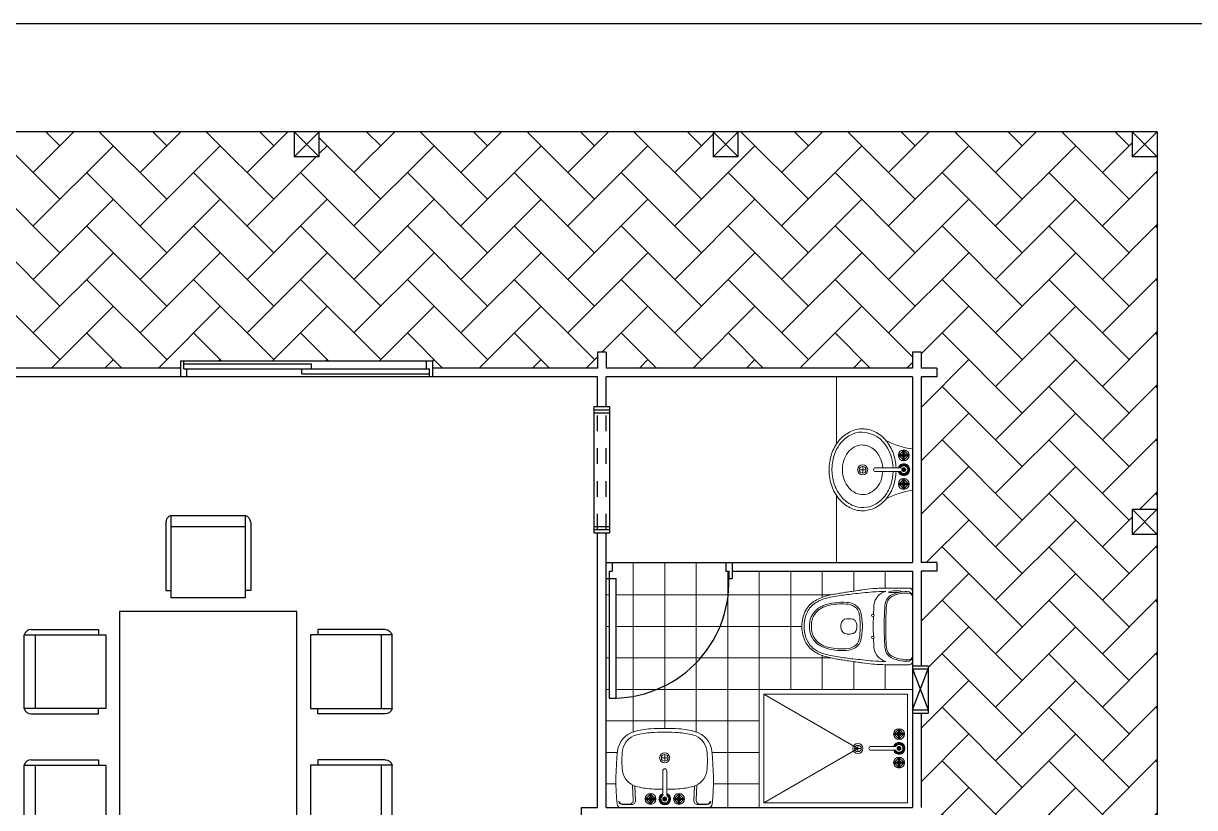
# Model space of a CAD drawing. Header units: inches. Extents: x 86794 to 87086, y 41803 to 41823.
# Drawn here: x 86805.05 to 86812.48, y 41816.53 to 41821.5 of the extents above; entities that cross this region are included whole.
import ezdxf

# ---------------------------------------------------------------- set-up
doc = ezdxf.new("R2010")
doc.units = ezdxf.units.IN
doc.header["$MEASUREMENT"] = 0
doc.linetypes.add('ACAD_ISO03W100', pattern=[30, 12, -18])
doc.layers.add('FURNITURES', color=252, linetype='Continuous', lineweight=13)

# ---------------------------------------------------------------- blocks, each defined once
blk = doc.blocks.new('dfgdddd')
at = {"color": 0, "ltscale": 10}
for p, q in [((-257.2, 0), (-257.2, 571.5)), ((-257.2, 571.5), (257.2, 571.5)), ((257.2, 571.5), (257.2, 0)), ((-295.3, 522.3), (-295.3, 50.8)), ((257.2, 493.7), (-257.2, 493.7)), ((295.3, 522.3), (295.3, 50.8)), ((-295.3, 50.8), (-257.2, 50.8)), ((257.2, 0), (-257.2, 0)), ((295.3, 50.8), (257.2, 50.8))]:
    blk.add_line(p, q, dxfattribs=at)
for centre, start, end in [((-244.5, 522.3), 104.47751, 180), ((244.5, 522.3), 0, 75.52249)]:
    blk.add_arc(centre, 50.8, start, end, dxfattribs=at)
blk = doc.blocks.new('TOILT')
at = {"layer": 'FURNITURES', "ltscale": 0.015}
for p, q in [((476.3739, -93.9939), (476.3739, -94.1239)), ((476.3939, -93.9739), (476.6199, -93.9739)), ((476.6199, -93.9739), (476.8459, -93.9739)), ((476.8659, -93.9939), (476.8659, -94.1239)), ((476.4029, -94.065), (476.4029, -94.1239))]:
    blk.add_line(p, q, dxfattribs=at)
for points in [[(476.4252, -93.9739, 0.302605), (476.3971, -93.9955, 0.077585), (476.3988, -94.0432, 0.004437)], [(476.8146, -93.9739, -0.302605), (476.8428, -93.9955, -0.077585), (476.841, -94.0432, -0.004437)], [(476.3988, -94.0432, 0.08544), (476.4202, -94.1116, 0.239157), (476.4866, -94.1507, 0.016156), (476.6199, -94.1549)], [(476.4087, -94.0416, 0.085204), (476.4289, -94.1066, 0.237532), (476.4873, -94.1407, 0.016156), (476.6199, -94.1449, 0.016156)], [(476.8311, -94.0416, -0.085204), (476.8109, -94.1066, -0.237532), (476.7525, -94.1408, -0.016156), (476.6199, -94.1449, -0.016156)], [(476.841, -94.0432, -0.08544), (476.8196, -94.1116, -0.239157), (476.7532, -94.1507, -0.016156), (476.6199, -94.1549)], [(476.4822, -94.2206, 0.007095), (476.5427, -94.2236, 0.016156)], [(476.5564, -94.224, 0.007449), (476.62, -94.2249, 0.016156)], [(476.6834, -94.224, -0.007449), (476.6198, -94.2249, -0.016156)], [(476.7576, -94.2206, -0.007095), (476.6972, -94.2236, -0.016156)], [(476.632, -94.3311, 0.008513), (476.6199, -94.3309, 0.008513), (476.6079, -94.3311)], [(476.61, -94.4327, 0.007027), (476.6199, -94.4329, 0.007027), (476.6299, -94.4327, 0.007027)]]:
    blk.add_lwpolyline(points, format="xyb", dxfattribs=at)
for centre in [(476.5494, -94.2279), (476.6904, -94.2279)]:
    blk.add_circle(centre, 0.008, dxfattribs=at)
for centre, radius, start, end in [((476.3939, -93.9939), 0.02, 90, 180), ((476.5506, -94.0138), 0.1446, 171.19966, 191.07295), ((476.4284, -93.9949), 0.021, 90, 171.19966), ((476.8114, -93.9949), 0.021, 8.79266, 89.99231), ((476.6893, -94.0138), 0.1446, 348.91936, 8.79266), ((476.8459, -93.9939), 0.02, 0, 90), ((476.5964, -94.0707), 0.2056, 178.35429, 194.85125), ((476.439, -94.0663), 0.0481, 159.92654, 178.2641), ((476.3981, -94.0513), 0.0046, 74.91375, 159.92654), ((478.5539, -94.1099), 2.1801, 180.36807, 183.10909), ((478.5539, -94.1099), 2.1592, 180.88819, 183.17394), ((476.4925, -94.1211), 0.1, 192.8439, 264.08751), ((476.4004, -94.1227), 0.00279, 194.85125, 334.69891), ((476.7473, -94.1211), 0.1, 275.91249, 347.1561), ((474.6859, -94.1099), 2.1592, 356.82606, 359.11181), ((474.6859, -94.1099), 2.1801, 356.89091, 359.63193), ((469.0696, -95.1317), 7.3631, 6.51445, 7.04926), ((469.1938, -95.0486), 7.2506, 5.48201, 6.48733), ((484.046, -95.0486), 7.2506, 173.51267, 174.51799), ((484.1702, -95.1317), 7.3631, 172.95074, 173.48555), ((477.0106, -94.2077), 0.6316, 188.07114, 190.66532), ((476.5536, -94.3854), 0.0836, 105.65189, 154.843), ((476.6223, -94.7147), 0.4198, 90.32085, 102.55451), ((476.6176, -94.7147), 0.4198, 77.44549, 89.67915), ((476.6863, -94.3854), 0.0836, 25.157, 74.34811), ((476.2293, -94.2077), 0.6316, 349.33468, 351.92886), ((501.19, -90.7284), 25.0595, 188.25069, 188.36048), ((478.1161, -94.1418), 1.7347, 187.63053, 188.99205), ((479.2571, -94.0255), 2.865, 186.62425, 188.50253), ((476.5742, -94.3995), 0.1084, 152.75189, 177.18284), ((476.5727, -94.3989), 0.0958, 136.996, 172.4542), ((476.5454, -94.373), 0.0581, 95.89159, 137.22352), ((476.5628, -94.3895), 0.0779, 91.41803, 107.49744), ((476.6415, -95.4129), 1.1042, 91.12003, 94.18658), ((476.9564, -94.3819), 0.3855, 177.8863, 181.8039), ((476.6092, -94.3691), 0.038, 91.95095, 177.8863), ((476.5983, -95.4129), 1.1042, 85.81342, 88.87997), ((476.6307, -94.3691), 0.038, 2.1137, 88.04905), ((476.2834, -94.3819), 0.3855, 358.1961, 2.1137), ((476.677, -94.3895), 0.0779, 72.50256, 88.58197), ((476.6945, -94.373), 0.0581, 42.77648, 84.10841), ((476.6671, -94.3989), 0.0958, 7.5458, 43.004), ((476.6656, -94.3995), 0.1084, 2.81716, 27.24811), ((473.9827, -94.0255), 2.865, 351.49747, 353.37575), ((475.1237, -94.1418), 1.7347, 351.00795, 352.36947), ((452.0498, -90.7284), 25.0595, 351.63952, 351.74931), ((475.1216, -94.6364), 1.3005, 8.2257, 9.89776), ((479.9585, -93.7956), 3.6096, 190.45112, 191.03653), ((474.5987, -94.8071), 1.8598, 9.50625, 11.0999), ((476.8199, -94.4231), 0.3551, 175.32525, 187.99737), ((476.9044, -94.4326), 0.4291, 173.80516, 181.59431), ((476.8662, -94.424), 0.3912, 183.00389, 190.50786), ((476.6111, -94.3928), 0.04, 181.8039, 268.38965), ((476.6287, -94.3928), 0.04, 271.61035, 358.1961), ((476.3737, -94.424), 0.3912, 349.49214, 356.99611), ((476.3355, -94.4326), 0.4291, 358.40569, 6.19484), ((476.4199, -94.4231), 0.3551, 352.00263, 4.67475), ((478.6411, -94.8071), 1.8598, 168.9001, 170.49375), ((473.2814, -93.7956), 3.6096, 348.96347, 349.54888), ((478.1182, -94.6364), 1.3005, 170.10224, 171.7743), ((478.5673, -94.0025), 2.2055, 192.67814, 193.65394), ((476.7113, -94.4529), 0.2957, 193.75, 201.37427), ((476.9211, -94.3983), 0.4987, 191.75721, 195.89229), ((476.7055, -94.4525), 0.2381, 184.82001, 202.69534), ((476.7279, -94.4484), 0.2508, 190.78232, 200.76567), ((476.512, -94.4484), 0.2508, 339.23433, 349.21768), ((476.5343, -94.4525), 0.2381, 337.30466, 355.17999), ((476.3187, -94.3983), 0.4987, 344.10771, 348.24279), ((476.5285, -94.4529), 0.2957, 338.62573, 346.25), ((474.6725, -94.0025), 2.2055, 346.34606, 347.32186), ((476.6486, -94.4768), 0.2285, 201.52162, 222.54626), ((476.6146, -94.4942), 0.1778, 193.2258, 211.89391), ((476.59, -94.5177), 0.1447, 209.14128, 225.1607), ((476.6463, -94.4798), 0.173, 201.92545, 212.84511), ((476.6055, -94.4977), 0.1189, 199.47472, 213.99794), ((476.5999, -94.5135), 0.1157, 211.27883, 236.88035), ((476.565, -94.5329), 0.066, 208.27007, 223.632), ((476.6295, -94.4805), 0.1491, 221.12812, 240.0619), ((476.6103, -94.4805), 0.1491, 299.9381, 318.87188), ((476.64, -94.5135), 0.1157, 303.11965, 328.72117), ((476.6748, -94.5329), 0.066, 316.368, 331.72993), ((476.6344, -94.4977), 0.1189, 326.00206, 340.52528), ((476.5935, -94.4798), 0.173, 327.15489, 338.07455), ((476.6498, -94.5177), 0.1447, 314.8393, 330.85872), ((476.5912, -94.4768), 0.2285, 317.45374, 338.47838), ((476.6252, -94.4942), 0.1778, 328.10609, 346.7742), ((476.5929, -94.516), 0.1612, 225.67902, 241.06952), ((476.5934, -94.5143), 0.1495, 225.14219, 240.84435), ((476.6126, -94.485), 0.1979, 240.40086, 272.10503), ((476.6305, -94.4363), 0.2357, 242.21544, 252.23895), ((476.6027, -94.5242), 0.1086, 232.54204, 260.59353), ((476.6041, -94.5082), 0.1126, 244.23096, 261.18327), ((476.6199, -94.4319), 0.237, 255, 270), ((476.6149, -94.4604), 0.1736, 260, 271.77996), ((476.5997, -94.5264), 0.106, 262.00018, 262.1217), ((476.6149, -94.4604), 0.1616, 260, 271.77996), ((476.6249, -94.4604), 0.1736, 268.22004, 280), ((476.6249, -94.4604), 0.1616, 268.22004, 280), ((476.6272, -94.485), 0.1979, 267.89497, 299.59914), ((476.6199, -94.4319), 0.237, 270, 285), ((476.6357, -94.5082), 0.1126, 278.81673, 295.76904), ((476.6401, -94.5264), 0.106, 277.8783, 277.99982), ((476.6371, -94.5242), 0.1086, 279.40647, 307.45796), ((476.6093, -94.4363), 0.2357, 287.76105, 297.78456), ((476.6464, -94.5143), 0.1495, 299.15565, 314.85781), ((476.647, -94.516), 0.1612, 298.93048, 314.32098)]:
    blk.add_arc(centre, radius, start, end, dxfattribs=at)

msp = doc.modelspace()

# ---------------------------------------------------------------- hatches: boundary and pattern name
at = {"ltscale": 60}
h = msp.add_hatch(dxfattribs=at)
h.set_pattern_fill('AR-HBONE', color=252, scale=0.06)
h.paths.add_polyline_path([(86801.6042, 41820.8167), (86801.6042, 41820.6567), (86801.4442, 41820.6567), (86801.4442, 41818.4201), (86801.6042, 41818.4201), (86801.6042, 41818.2601), (86801.4442, 41818.2601), (86801.4442, 41816.0234), (86801.6042, 41816.0234), (86801.6042, 41815.8634), (86801.4442, 41815.8634), (86801.4442, 41813.6317), (86801.6042, 41813.6317), (86801.6042, 41813.4717), (86802.9442, 41813.4717), (86802.9442, 41819.2617), (86802.8442, 41819.2617), (86802.8442, 41819.3167), (86802.9442, 41819.3167), (86802.9442, 41819.4167), (86802.9992, 41819.4167), (86802.9992, 41819.3167), (86806.0442, 41819.3167), (86806.0442, 41819.3617), (86807.6442, 41819.3617), (86807.6442, 41819.3167), (86808.6892, 41819.3167), (86808.6892, 41819.4167), (86808.7442, 41819.4167), (86808.7442, 41819.3167), (86810.6892, 41819.3167), (86810.6892, 41819.4167), (86810.7442, 41819.4167), (86810.7442, 41819.3167), (86810.8442, 41819.3167), (86810.8442, 41819.2617), (86810.7442, 41819.2617), (86810.7442, 41818.0817), (86810.8442, 41818.0817), (86810.8442, 41818.0267), (86810.7442, 41818.0267), (86810.7442, 41817.4267), (86810.7892, 41817.4267), (86810.7892, 41817.1267), (86810.7442, 41817.1267), (86810.7442, 41816.5267), (86810.8442, 41816.5267), (86810.8442, 41816.4717), (86810.7442, 41816.4717), (86810.7442, 41815.5717), (86810.7892, 41815.5717), (86810.7892, 41814.3717), (86810.7442, 41814.3717), (86810.7442, 41813.4717), (86812.0842, 41813.4717), (86812.0842, 41813.6317), (86812.2442, 41813.6317), (86812.2442, 41815.8634), (86812.0842, 41815.8634), (86812.0842, 41816.0234), (86812.2442, 41816.0234), (86812.2442, 41818.2601), (86812.0842, 41818.2601), (86812.0842, 41818.4201), (86812.2442, 41818.4201), (86812.2442, 41820.6567), (86812.0842, 41820.6567), (86812.0842, 41820.8167), (86809.5842, 41820.8167), (86809.5842, 41820.6567), (86809.4242, 41820.6567), (86809.4242, 41820.8167), (86806.9242, 41820.8167), (86806.9242, 41820.6567), (86806.7642, 41820.6567), (86806.7642, 41820.8167), (86804.2642, 41820.8167), (86804.2642, 41820.6567), (86804.1042, 41820.6567), (86804.1042, 41820.8167)])
for points in [[(86810.6095, 41818.7694, 1), (86810.6095, 41818.7554, 1)], [(86810.6345, 41818.7749, 1), (86810.6345, 41818.7499, 1)], [(86810.6345, 41818.7944, 1), (86810.6345, 41818.7804, 1)], [(86810.6595, 41818.7694, 1), (86810.6595, 41818.7554, 1)], [(86810.5992, 41818.6842), (86810.6129, 41818.6842, -3.732051), (86810.6129, 41818.6592), (86810.5992, 41818.6592, 5.828427)], [(86810.6345, 41818.7304, 1), (86810.6345, 41818.7444, 1)], [(86810.6095, 41818.5881, 1), (86810.6095, 41818.5741, 1)], [(86810.6345, 41818.5686, 1), (86810.6345, 41818.5936, 1)], [(86810.6345, 41818.5991, 1), (86810.6345, 41818.6131, 1)], [(86810.6345, 41818.5491, 1), (86810.6345, 41818.5631, 1)], [(86810.6595, 41818.5741, 1), (86810.6595, 41818.5881, 1)], [(86809.0339, 41816.6064, 1), (86809.0199, 41816.6064, 1)], [(86809.13, 41816.6167), (86809.13, 41816.603, -3.732051), (86809.105, 41816.603), (86809.105, 41816.6167, 5.828427)], [(86809.2151, 41816.6064, 1), (86809.2012, 41816.6064, 1)], [(86808.9949, 41816.5814, 1), (86809.0089, 41816.5814, 1)], [(86809.0144, 41816.5814, 1), (86809.0394, 41816.5814, 1)], [(86809.0199, 41816.5564, 1), (86809.0339, 41816.5564, 1)], [(86809.0449, 41816.5814, 1), (86809.0589, 41816.5814, 1)], [(86809.1762, 41816.5814, 1), (86809.1901, 41816.5814, 1)], [(86809.2206, 41816.5814, 1), (86809.1956, 41816.5814, 1)], [(86809.2151, 41816.5564, 1), (86809.2012, 41816.5564, 1)], [(86809.2401, 41816.5814, 1), (86809.2262, 41816.5814, 1)]]:
    msp.add_hatch(color=252, dxfattribs=at).paths.add_polyline_path(points)
for points in [[(86810.6345, 41818.6592, 1), (86810.6345, 41818.6842, 1)], [(86809.105, 41816.5814, 1), (86809.13, 41816.5814, 1)]]:
    msp.add_hatch(color=252, dxfattribs=at).paths.add_polyline_path(points, flags=17)
at = {"layer": 'FURNITURES'}
for points in [[(86810.5795, 41817.0002, 1), (86810.5795, 41816.9862, 1)], [(86810.6045, 41817.0057, 1), (86810.6045, 41816.9807, 1)], [(86810.6045, 41817.0252, 1), (86810.6045, 41817.0112, 1)], [(86810.6295, 41817.0002, 1), (86810.6295, 41816.9862, 1)], [(86810.5692, 41816.9151), (86810.5829, 41816.9151, -3.732051), (86810.5829, 41816.8901), (86810.5692, 41816.8901, 5.828427)], [(86810.6045, 41816.9612, 1), (86810.6045, 41816.9752, 1)], [(86810.6045, 41816.83, 1), (86810.6045, 41816.844, 1)], [(86810.5795, 41816.819, 1), (86810.5795, 41816.805, 1)], [(86810.6045, 41816.7995, 1), (86810.6045, 41816.8245, 1)], [(86810.6045, 41816.78, 1), (86810.6045, 41816.794, 1)], [(86810.6295, 41816.805, 1), (86810.6295, 41816.819, 1)]]:
    msp.add_hatch(color=256, dxfattribs=at).paths.add_polyline_path(points)
msp.add_hatch(color=256, dxfattribs=at).paths.add_polyline_path([(86810.6045, 41816.8901, 1), (86810.6045, 41816.9151, 1)], flags=17)

# ---------------------------------------------------------------- linework, layer by layer
for p, q in [((86794.4922, 41821.5043), (86821.8296, 41821.5043)), ((86812.2442, 41820.8167), (86801.4442, 41820.8167)), ((86806.7642, 41820.8167), (86806.7642, 41820.6567)), ((86809.4242, 41820.8167), (86809.4242, 41820.6567)), ((86812.0842, 41820.8167), (86812.0842, 41820.6567)), ((86812.2442, 41820.8167), (86812.2442, 41806.0167)), ((86806.9242, 41820.6567), (86806.7642, 41820.6567)), ((86809.5842, 41820.6567), (86809.4242, 41820.6567)), ((86812.2442, 41820.6567), (86812.0842, 41820.6567)), ((86808.7442, 41819.4167), (86808.6892, 41819.4167)), ((86808.6892, 41819.4167), (86808.6892, 41819.3167)), ((86808.7442, 41819.4167), (86808.7442, 41819.3167)), ((86810.7442, 41819.4167), (86810.6892, 41819.4167)), ((86810.6892, 41819.4167), (86810.6892, 41819.3167)), ((86810.7442, 41819.4167), (86810.7442, 41819.3167)), ((86806.0442, 41819.3167), (86802.9992, 41819.3167)), ((86808.6892, 41819.3167), (86807.6442, 41819.3167)), ((86810.6892, 41819.3167), (86808.7442, 41819.3167)), ((86810.8442, 41819.3167), (86810.7442, 41819.3167)), ((86810.8442, 41819.3167), (86810.8442, 41819.2617)), ((86808.6892, 41819.2617), (86802.9992, 41819.2617)), ((86810.6892, 41819.2617), (86808.7442, 41819.2617)), ((86810.6892, 41819.2617), (86810.6892, 41818.0817)), ((86810.8442, 41819.2617), (86810.7442, 41819.2617)), ((86810.7442, 41819.2617), (86810.7442, 41818.0817)), ((86812.0842, 41818.4201), (86812.0842, 41818.2601)), ((86808.7442, 41818.0817), (86810.6892, 41818.0817)), ((86808.7642, 41818.0267), (86808.7842, 41818.0267)), ((86809.5042, 41818.0267), (86809.5242, 41818.0267)), ((86809.5442, 41818.0267), (86810.6892, 41818.0267)), ((86810.6892, 41818.0267), (86810.6892, 41816.5267)), ((86810.8442, 41818.0817), (86810.7442, 41818.0817)), ((86810.7442, 41818.0267), (86810.7442, 41817.4267)), ((86810.8442, 41818.0267), (86810.7442, 41818.0267)), ((86810.8442, 41818.0817), (86810.8442, 41818.0267)), ((86810.7442, 41817.1267), (86810.7442, 41816.5267)), ((86808.5892, 41816.5267), (86808.6892, 41816.5267)), ((86808.7442, 41816.5267), (86810.6892, 41816.5267))]:
    msp.add_line(p, q)
at = {"ltscale": 0.006}
for p, q in [((86806.7642, 41820.8167), (86806.9242, 41820.6567)), ((86806.9242, 41820.8167), (86806.7642, 41820.6567)), ((86806.9242, 41820.6567), (86806.9242, 41820.8167)), ((86809.4242, 41820.8167), (86809.5842, 41820.6567)), ((86809.5842, 41820.8167), (86809.4242, 41820.6567)), ((86809.5842, 41820.6567), (86809.5842, 41820.8167)), ((86812.0842, 41820.8167), (86812.2442, 41820.6567)), ((86812.2442, 41820.8167), (86812.0842, 41820.6567)), ((86806.0442, 41819.2617), (86806.0442, 41819.3617)), ((86806.0442, 41819.3617), (86807.6442, 41819.3617)), ((86806.0642, 41819.3117), (86806.0642, 41819.3617)), ((86807.6042, 41819.3117), (86807.6042, 41819.3617)), ((86807.6442, 41819.2617), (86807.6442, 41819.3617)), ((86806.0642, 41819.3437), (86806.8742, 41819.3437)), ((86806.0642, 41819.3117), (86807.6242, 41819.3117)), ((86806.0842, 41819.2617), (86806.0842, 41819.3117)), ((86806.8142, 41819.2797), (86806.8142, 41819.3117)), ((86806.8742, 41819.3117), (86806.8742, 41819.3437)), ((86807.6242, 41819.2617), (86807.6242, 41819.3117)), ((86806.8142, 41819.2797), (86807.6242, 41819.2797)), ((86808.6892, 41819.0717), (86808.6892, 41819.2617)), ((86808.7442, 41819.0717), (86808.7442, 41819.2617)), ((86808.6667, 41819.0717), (86808.7667, 41819.0717)), ((86808.6667, 41819.0717), (86808.6667, 41818.2717)), ((86808.7667, 41819.0717), (86808.7667, 41818.2717)), ((86808.6667, 41819.0517), (86808.7667, 41819.0517)), ((86808.6667, 41819.0317), (86808.7667, 41819.0317)), ((86812.0842, 41818.4201), (86812.2442, 41818.4201)), ((86812.2442, 41818.2601), (86812.0842, 41818.4201)), ((86812.2442, 41818.4201), (86812.0842, 41818.2601)), ((86808.6667, 41818.3117), (86808.7667, 41818.3117)), ((86808.6667, 41818.2917), (86808.7667, 41818.2917)), ((86808.6667, 41818.2717), (86808.7667, 41818.2717)), ((86808.6892, 41816.5267), (86808.6892, 41818.2717)), ((86808.7442, 41816.5267), (86808.7442, 41818.2717)), ((86812.2442, 41818.2601), (86812.0842, 41818.2601)), ((86808.7642, 41818.0267), (86808.7642, 41817.2217)), ((86808.7842, 41818.0817), (86808.7842, 41818.0267)), ((86809.5042, 41818.0817), (86809.5042, 41818.0267)), ((86809.5242, 41818.0267), (86809.5242, 41817.9817)), ((86809.5442, 41818.0817), (86809.5442, 41817.9817)), ((86808.7442, 41817.9817), (86808.8092, 41817.9817)), ((86808.8092, 41817.2217), (86808.8092, 41817.9817)), ((86809.5242, 41817.9817), (86809.5442, 41817.9817)), ((86810.6892, 41817.4267), (86810.7892, 41817.4267)), ((86810.7892, 41817.4267), (86810.7892, 41817.1267)), ((86810.6892, 41817.4067), (86810.7892, 41817.4067)), ((86810.6892, 41817.1467), (86810.7892, 41817.4067)), ((86810.6892, 41817.4067), (86810.7892, 41817.1467)), ((86808.7642, 41817.2217), (86808.8092, 41817.2217)), ((86810.6892, 41817.1467), (86810.7892, 41817.1467)), ((86810.6892, 41817.1267), (86810.7892, 41817.1267)), ((86808.5892, 41816.4717), (86808.5892, 41816.5267))]:
    msp.add_line(p, q, dxfattribs=at)
at = {"linetype": 'ACAD_ISO03W100', "ltscale": 0.006}
for p, q in [((86808.6892, 41818.2917), (86808.6892, 41819.0517)), ((86808.7442, 41818.2917), (86808.7442, 41819.0517))]:
    msp.add_line(p, q, dxfattribs=at)
at = {"color": 252, "ltscale": 60}
for p, q in [((86805.6557, 41817.7719), (86805.6557, 41815.3325)), ((86806.7818, 41817.7719), (86805.6557, 41817.7719)), ((86806.7818, 41815.3325), (86806.7818, 41817.7719))]:
    msp.add_line(p, q, dxfattribs=at)
at = {"ltscale": 0.006}
msp.add_arc((86808.7867, 41817.9592), 0.7378, 268.25254, 1.74746, dxfattribs=at)
at = {"layer": 'FURNITURES'}
for p, q in [((86810.2081, 41819.2617), (86810.2081, 41818.8358)), ((86810.6105, 41818.7693), (86810.6276, 41818.7864)), ((86810.6158, 41818.7655), (86810.6225, 41818.7655)), ((86810.6314, 41818.7811), (86810.6314, 41818.7745)), ((86810.6377, 41818.7811), (86810.6377, 41818.7745)), ((86810.6413, 41818.7864), (86810.6584, 41818.7693)), ((86810.6466, 41818.7655), (86810.6533, 41818.7655)), ((86810.3736, 41818.6922), (86810.3736, 41818.6497)), ((86810.6105, 41818.7554), (86810.6277, 41818.7383)), ((86810.6158, 41818.7592), (86810.6226, 41818.7592)), ((86810.6314, 41818.7503), (86810.6314, 41818.7436)), ((86810.6377, 41818.7503), (86810.6377, 41818.7436)), ((86810.6585, 41818.7555), (86810.6415, 41818.7382)), ((86810.6466, 41818.7592), (86810.6533, 41818.7592)), ((86810.3523, 41818.6709), (86810.3948, 41818.6709)), ((86810.6129, 41818.6842), (86810.4558, 41818.6842)), ((86810.6129, 41818.6592), (86810.4558, 41818.6592)), ((86810.6106, 41818.588), (86810.6276, 41818.6053)), ((86810.6107, 41818.5742), (86810.6277, 41818.5571)), ((86810.6224, 41818.5842), (86810.6158, 41818.5842)), ((86810.6158, 41818.578), (86810.6224, 41818.578)), ((86810.6314, 41818.5999), (86810.6314, 41818.5931)), ((86810.6314, 41818.5691), (86810.6314, 41818.5624)), ((86810.6377, 41818.5999), (86810.6377, 41818.5932)), ((86810.6377, 41818.5691), (86810.6377, 41818.5624)), ((86810.6415, 41818.6051), (86810.6587, 41818.5879)), ((86810.6586, 41818.5742), (86810.6415, 41818.5571)), ((86810.6533, 41818.5842), (86810.6465, 41818.5842)), ((86810.6466, 41818.578), (86810.6533, 41818.578)), ((86810.2081, 41818.5067), (86810.2081, 41818.0817)), ((86810.6892, 41818.5085), (86810.6892, 41818.245)), ((86808.9167, 41817.007), (86808.9167, 41818.0817)), ((86809.1167, 41817.0297), (86809.1167, 41818.0817)), ((86809.3167, 41817.007), (86809.3167, 41818.0817)), ((86809.5167, 41816.5267), (86809.5167, 41818.0267)), ((86809.7167, 41816.5267), (86809.7167, 41818.0267)), ((86809.9167, 41817.2767), (86809.9167, 41818.0267)), ((86810.1167, 41817.8614), (86810.1167, 41818.0267)), ((86810.3167, 41817.9004), (86810.3167, 41818.0267)), ((86810.5167, 41817.9197), (86810.5167, 41818.0267)), ((86808.7642, 41817.8767), (86808.7442, 41817.8767)), ((86810.1735, 41817.8767), (86808.8092, 41817.8767)), ((86808.7642, 41817.6767), (86808.7442, 41817.6767)), ((86809.9883, 41817.6767), (86808.8092, 41817.6767)), ((86808.7642, 41817.4767), (86808.7442, 41817.4767)), ((86810.1735, 41817.4767), (86808.8092, 41817.4767)), ((86810.1167, 41817.2767), (86810.1167, 41817.4921)), ((86810.3167, 41817.2767), (86810.3167, 41817.4531)), ((86810.5167, 41817.2767), (86810.5167, 41817.4338)), ((86808.7642, 41817.2767), (86808.7442, 41817.2767)), ((86810.6892, 41817.2767), (86808.8092, 41817.2767)), ((86810.6592, 41817.2467), (86809.7467, 41817.2467)), ((86809.7467, 41816.5567), (86809.7467, 41817.2467)), ((86809.7467, 41817.2467), (86810.3436, 41816.9018)), ((86810.6592, 41817.2467), (86810.6592, 41816.5567)), ((86809.7167, 41817.0767), (86808.7442, 41817.0767)), ((86810.5805, 41817.0002), (86810.5976, 41817.0172)), ((86810.5805, 41816.9863), (86810.5977, 41816.9692)), ((86810.5858, 41816.9963), (86810.5925, 41816.9963)), ((86810.5858, 41816.9901), (86810.5926, 41816.9901)), ((86810.6014, 41817.012), (86810.6014, 41817.0053)), ((86810.6014, 41816.9811), (86810.6014, 41816.9745)), ((86810.6077, 41817.012), (86810.6077, 41817.0053)), ((86810.6077, 41816.9811), (86810.6077, 41816.9745)), ((86810.6113, 41817.0173), (86810.6284, 41817.0001)), ((86810.6285, 41816.9863), (86810.6115, 41816.9691)), ((86810.6166, 41816.9963), (86810.6233, 41816.9963)), ((86810.6166, 41816.9901), (86810.6233, 41816.9901)), ((86810.3436, 41816.923), (86810.3436, 41816.8805)), ((86810.5829, 41816.9151), (86810.4258, 41816.9151)), ((86808.8167, 41816.8767), (86808.7442, 41816.8767)), ((86809.138, 41816.8424), (86809.0955, 41816.8424)), ((86809.1167, 41816.8636), (86809.1167, 41816.8211)), ((86809.7167, 41816.8767), (86809.4166, 41816.8767)), ((86810.3436, 41816.9018), (86809.7467, 41816.5567)), ((86810.3223, 41816.9018), (86810.3648, 41816.9018)), ((86810.5829, 41816.8901), (86810.4258, 41816.8901)), ((86810.5806, 41816.8189), (86810.5976, 41816.8361)), ((86810.6115, 41816.836), (86810.6287, 41816.8188)), ((86809.105, 41816.603), (86809.105, 41816.7601)), ((86809.13, 41816.603), (86809.13, 41816.7601)), ((86810.5807, 41816.8051), (86810.5977, 41816.7879)), ((86810.5924, 41816.8151), (86810.5858, 41816.8151)), ((86810.5858, 41816.8088), (86810.5924, 41816.8088)), ((86810.6014, 41816.8307), (86810.6014, 41816.8239)), ((86810.6014, 41816.7999), (86810.6014, 41816.7932)), ((86810.6077, 41816.8307), (86810.6077, 41816.824)), ((86810.6077, 41816.8), (86810.6077, 41816.7932)), ((86810.6286, 41816.805), (86810.6115, 41816.788)), ((86810.6233, 41816.8151), (86810.6165, 41816.8151)), ((86810.6166, 41816.8088), (86810.6233, 41816.8088)), ((86808.8073, 41816.6767), (86808.7442, 41816.6767)), ((86809.7167, 41816.6767), (86809.426, 41816.6767)), ((86809.02, 41816.6052), (86809.0028, 41816.5882)), ((86809.02, 41816.5573), (86809.0029, 41816.5744)), ((86809.0148, 41816.5845), (86809.0081, 41816.5845)), ((86809.0149, 41816.5782), (86809.0081, 41816.5782)), ((86809.0238, 41816.6001), (86809.0238, 41816.5935)), ((86809.0238, 41816.5693), (86809.0238, 41816.5626)), ((86809.03, 41816.5935), (86809.03, 41816.6001)), ((86809.03, 41816.5626), (86809.03, 41816.5694)), ((86809.0509, 41816.5744), (86809.0337, 41816.5572)), ((86809.0338, 41816.6053), (86809.051, 41816.5883)), ((86809.0456, 41816.5845), (86809.0389, 41816.5845)), ((86809.0456, 41816.5782), (86809.0389, 41816.5782)), ((86809.2012, 41816.5574), (86809.184, 41816.5744)), ((86809.2012, 41816.6054), (86809.1841, 41816.5882)), ((86809.196, 41816.5845), (86809.1894, 41816.5845)), ((86809.196, 41816.5782), (86809.1894, 41816.5782)), ((86809.205, 41816.6001), (86809.205, 41816.5933)), ((86809.205, 41816.5693), (86809.205, 41816.5626)), ((86809.2113, 41816.6001), (86809.2113, 41816.5934)), ((86809.2113, 41816.5693), (86809.2113, 41816.5626)), ((86809.2322, 41816.5746), (86809.215, 41816.5576)), ((86809.2151, 41816.6054), (86809.2321, 41816.5884)), ((86809.2269, 41816.5845), (86809.2202, 41816.5845)), ((86809.2269, 41816.5782), (86809.2202, 41816.5782)), ((86809.7467, 41816.5567), (86810.6592, 41816.5567))]:
    msp.add_line(p, q, dxfattribs=at)
msp.add_lwpolyline([(86809.4188, 41816.5486, 0.053072), (86809.4156, 41816.8859, 0.301241), (86809.3122, 41817.0084, 0.055825), (86809.2061, 41817.027, 0.015428), (86809.1167, 41817.0297, 0.015428), (86809.0272, 41817.027, 0.055825), (86808.9211, 41817.0084, 0.301241), (86808.8178, 41816.8859, 0.053072), (86808.8145, 41816.5486, 0.386237), (86808.8386, 41816.5267), (86809.1167, 41816.5267), (86809.3947, 41816.5267, 0.386237)], format="xyb", close=True, dxfattribs=at)
at = {"layer": 'FURNITURES', "ltscale": 0.015}
for points in [[(86809.0328, 41817.0031, 0.051726), (86808.9343, 41816.987, 0.300234), (86808.8498, 41816.891, 0.069412), (86808.8498, 41816.7574)], [(86809.2047, 41817.0028, 0.015428), (86809.1167, 41817.0056, 0.015428), (86809.0287, 41817.0028)], [(86809.3835, 41816.7574, 0.069412), (86809.3835, 41816.891, 0.300234), (86809.299, 41816.987, 0.051726), (86809.2005, 41817.0031)], [(86808.8498, 41816.7574, 0.300234), (86808.9343, 41816.6614, 0.051726), (86809.0328, 41816.6453)], [(86809.2005, 41816.6453, 0.051726), (86809.299, 41816.6614, 0.300234), (86809.3835, 41816.7574)], [(86808.8484, 41816.5485), (86808.8931, 41816.5485, 0.426344), (86808.9172, 41816.5737), (86808.9133, 41816.6694)], [(86808.8484, 41816.5461), (86808.9077, 41816.5461, 0.426344), (86808.9318, 41816.5713), (86808.928, 41816.6633)], [(86809.0287, 41816.6455, 0.013387), (86809.105, 41816.6429, 0.013387)], [(86809.13, 41816.6429, 0.013088), (86809.2047, 41816.6455)], [(86809.3053, 41816.6633), (86809.3015, 41816.5713, 0.426344), (86809.3257, 41816.5461), (86809.385, 41816.5461)], [(86809.3201, 41816.6694), (86809.3161, 41816.5737, 0.426344), (86809.3403, 41816.5485), (86809.385, 41816.5485)]]:
    msp.add_lwpolyline(points, format="xyb", dxfattribs=at)
at = {"layer": 'FURNITURES'}
for centre, radius in [((86810.6345, 41818.7624), 0.0344), ((86810.6095, 41818.7624), 0.00699), ((86810.6345, 41818.7624), 0.0125), ((86810.6345, 41818.7874), 0.00699), ((86810.6595, 41818.7624), 0.00699), ((86810.3736, 41818.6709), 0.0319), ((86810.3736, 41818.6709), 0.0212), ((86810.6345, 41818.7374), 0.00699), ((86810.6345, 41818.6717), 0.0125), ((86810.6345, 41818.5811), 0.0344), ((86810.6095, 41818.5811), 0.00699), ((86810.6345, 41818.5811), 0.0125), ((86810.6345, 41818.6061), 0.00699), ((86810.6345, 41818.5561), 0.00699), ((86810.6595, 41818.5811), 0.00699), ((86810.6045, 41816.9932), 0.0344), ((86810.5795, 41816.9932), 0.00699), ((86810.6045, 41816.9932), 0.0125), ((86810.6045, 41817.0182), 0.00699), ((86810.6295, 41816.9932), 0.00699), ((86810.3436, 41816.9018), 0.0319), ((86810.3436, 41816.9018), 0.0212), ((86810.6045, 41816.9026), 0.0125), ((86810.6045, 41816.9682), 0.00699), ((86809.1167, 41816.8424), 0.0319), ((86809.1167, 41816.8424), 0.0212), ((86810.6045, 41816.812), 0.0344), ((86810.6045, 41816.837), 0.00699), ((86810.5795, 41816.812), 0.00699), ((86810.6045, 41816.812), 0.0125), ((86810.6045, 41816.787), 0.00699), ((86810.6295, 41816.812), 0.00699), ((86809.0269, 41816.5814), 0.0344), ((86809.0269, 41816.6064), 0.00699), ((86809.2081, 41816.5814), 0.0344), ((86809.2081, 41816.6064), 0.00699), ((86809.0019, 41816.5814), 0.00699), ((86809.0269, 41816.5814), 0.0125), ((86809.0269, 41816.5564), 0.00699), ((86809.0519, 41816.5814), 0.00699), ((86809.1175, 41816.5814), 0.0125), ((86809.1831, 41816.5814), 0.00699), ((86809.2081, 41816.5814), 0.0125), ((86809.2081, 41816.5564), 0.00699), ((86809.2331, 41816.5814), 0.00699)]:
    msp.add_circle(centre, radius, dxfattribs=at)
for centre, radius, start, end in [((86810.3726, 41818.7554), 0.1755, 88.60662, 117.05901), ((86810.3726, 41818.7554), 0.1755, 63.38611, 90.22256), ((86810.4259, 41818.6884), 0.263, 140.91507, 161.48973), ((86810.3934, 41818.7147), 0.2212, 117.05901, 140.91503), ((86810.392, 41818.7132), 0.2027, 118.32031, 142.22375), ((86810.3712, 41818.7518), 0.1588, 91.26066, 118.3203), ((86810.3609, 41818.7175), 0.1932, 27.92206, 87.99694), ((86810.3522, 41818.7145), 0.2212, 40.29634, 63.38608), ((86810.3199, 41818.6879), 0.263, 18.9554, 40.17282), ((86810.7492, 41819.2791), 0.4794, 241.55886, 262.80949), ((86810.4768, 41818.6713), 0.3166, 161.48972, 180.22256), ((86810.4238, 41818.6886), 0.2429, 142.22372, 162.69521), ((86810.4058, 41818.6825), 0.1596, 142.29772, 162.80466), ((86810.3852, 41818.6984), 0.1335, 118.41034, 142.29774), ((86810.3717, 41818.7234), 0.1051, 92.06809, 118.41034), ((86810.3699, 41818.7149), 0.1136, 51.44708, 91.01452), ((86810.3479, 41818.6857), 0.1501, 19.38991, 51.84054), ((86810.282, 41818.6697), 0.2854, 2.91192, 28.97549), ((86810.2692, 41818.6705), 0.3166, 2.48516, 18.9554), ((86810.4734, 41818.6731), 0.2948, 162.69522, 181.26067), ((86810.4379, 41818.6725), 0.1932, 162.80466, 181.42734), ((86810.308, 41818.6693), 0.1932, 4.4368, 20.05002), ((86810.6345, 41818.6717), 0.0375, 199.47122, 160.52878), ((86810.6345, 41818.6717), 0.025, 210, 150), ((86810.4768, 41818.6713), 0.3166, 180.22256, 198.9554), ((86810.4733, 41818.6731), 0.2948, 181.25988, 200.20658), ((86810.4379, 41818.6725), 0.1932, 181.42734, 200.05002), ((86810.4558, 41818.6717), 0.0125, 90, 270), ((86810.308, 41818.6693), 0.1932, 342.80466, 357.0165), ((86810.2726, 41818.6687), 0.2948, 342.69522, 358.16038), ((86810.2692, 41818.6705), 0.3166, 341.48972, 357.9603), ((86810.426, 41818.6539), 0.263, 198.9554, 219.53004), ((86810.4246, 41818.6555), 0.2429, 199.82611, 220.29758), ((86810.4064, 41818.661), 0.1596, 200.05002, 220.55694), ((86810.3866, 41818.6441), 0.1335, 220.55696, 244.44435), ((86810.3528, 41818.6528), 0.1456, 299.41146, 343.80579), ((86810.3221, 41818.6533), 0.2429, 322.22372, 342.69521), ((86810.3201, 41818.6535), 0.263, 320.91507, 341.48972), ((86810.3938, 41818.6273), 0.2212, 219.53005, 243.38611), ((86810.3938, 41818.6295), 0.2027, 220.2976, 244.20102), ((86810.3743, 41818.6184), 0.1051, 244.44434, 298.41034), ((86810.3539, 41818.6286), 0.2027, 298.32031, 322.2237), ((86810.3525, 41818.6271), 0.2212, 297.05901, 320.91507), ((86810.7492, 41818.0644), 0.4794, 97.19051, 117.99101), ((86810.3733, 41818.5864), 0.1755, 243.38611, 270.22256), ((86810.3747, 41818.59), 0.1588, 244.20102, 272.06809), ((86810.3733, 41818.5864), 0.1755, 270.22256, 297.05901), ((86810.3747, 41818.59), 0.1588, 272.06809, 298.32031), ((86810.4258, 41816.9026), 0.0125, 90, 270), ((86810.6045, 41816.9026), 0.0375, 199.47122, 160.52878), ((86810.6045, 41816.9026), 0.025, 210, 150), ((86809.1175, 41816.7601), 0.0125, 0, 180), ((86809.1175, 41816.5814), 0.0375, 109.47122, 70.52878), ((86809.1175, 41816.5814), 0.025, 120, 60)]:
    msp.add_arc(centre, radius, start, end, dxfattribs=at)
at = {"layer": 'FURNITURES', "ltscale": 0.015}
for centre, radius, start, end in [((86808.8484, 41816.5703), 0.0242, 184.87545, 269.99999), ((86808.8484, 41816.5703), 0.0218, 200.89237, 269.99999), ((86809.385, 41816.5703), 0.0242, 270.00001, 355.12455), ((86809.385, 41816.5703), 0.0218, 270.00001, 339.10763)]:
    msp.add_arc(centre, radius, start, end, dxfattribs=at)

# ---------------------------------------------------------------- block references
at = {"color": 252, "ltscale": 60, "xscale": 0.0009138502438353035, "yscale": 0.0009138502438353035, "zscale": 0.0009138502438353035}
msp.add_blockref('dfgdddd', (86806.2187, 41817.8583), dxfattribs=at)
at = {"color": 252, "ltscale": 60, "yscale": 0.0009073559928544781, "zscale": 0.0009073559928544781}
for p, xscale, rotation in [((86805.5693, 41817.3891), 0.0009073559928544781, 90), ((86806.8682, 41817.3891), -0.0009073559928544781, 270), ((86805.5693, 41816.5624), 0.0009073559928544781, 90), ((86806.8682, 41816.5624), -0.0009073559928544781, 270)]:
    msp.add_blockref('dfgdddd', p, dxfattribs=dict(at, xscale=xscale, rotation=rotation))
at = {"layer": 'FURNITURES', "xscale": 0.9886131396888231, "yscale": 0.9886131396888231, "zscale": 0.9886131396888231, "rotation": 270}
msp.add_blockref('TOILT', (86903.593, 42288.8695), dxfattribs=at)

doc.saveas('drawing.dxf')
